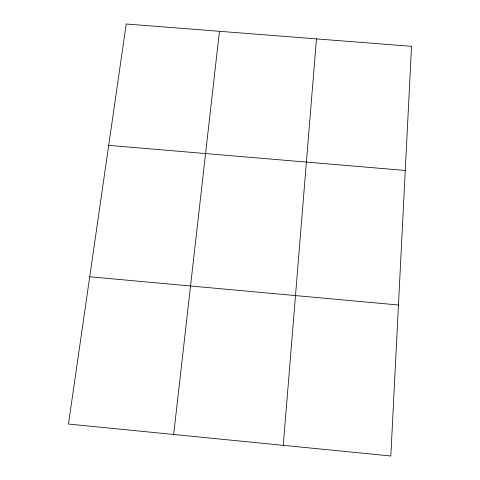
<?xml version="1.0" encoding="UTF-8"?>
<svg xmlns="http://www.w3.org/2000/svg" width="480" height="480" viewBox="0 0 480 480"><rect width="100%" height="100%" fill="white"/><g stroke="black" fill="none" stroke-linecap="round" stroke-linejoin="round"><path stroke-width="0.72" d="M283.272 445.338L316.458 38.892M173.676 434.472L219.456 31.296M108.696 145.362L405.264 170.448M89.73 276.768L398.46 304.998M411.534 46.332L390.828 456L68.466 424.044L126.216 24L411.534 46.332"/></g></svg>
